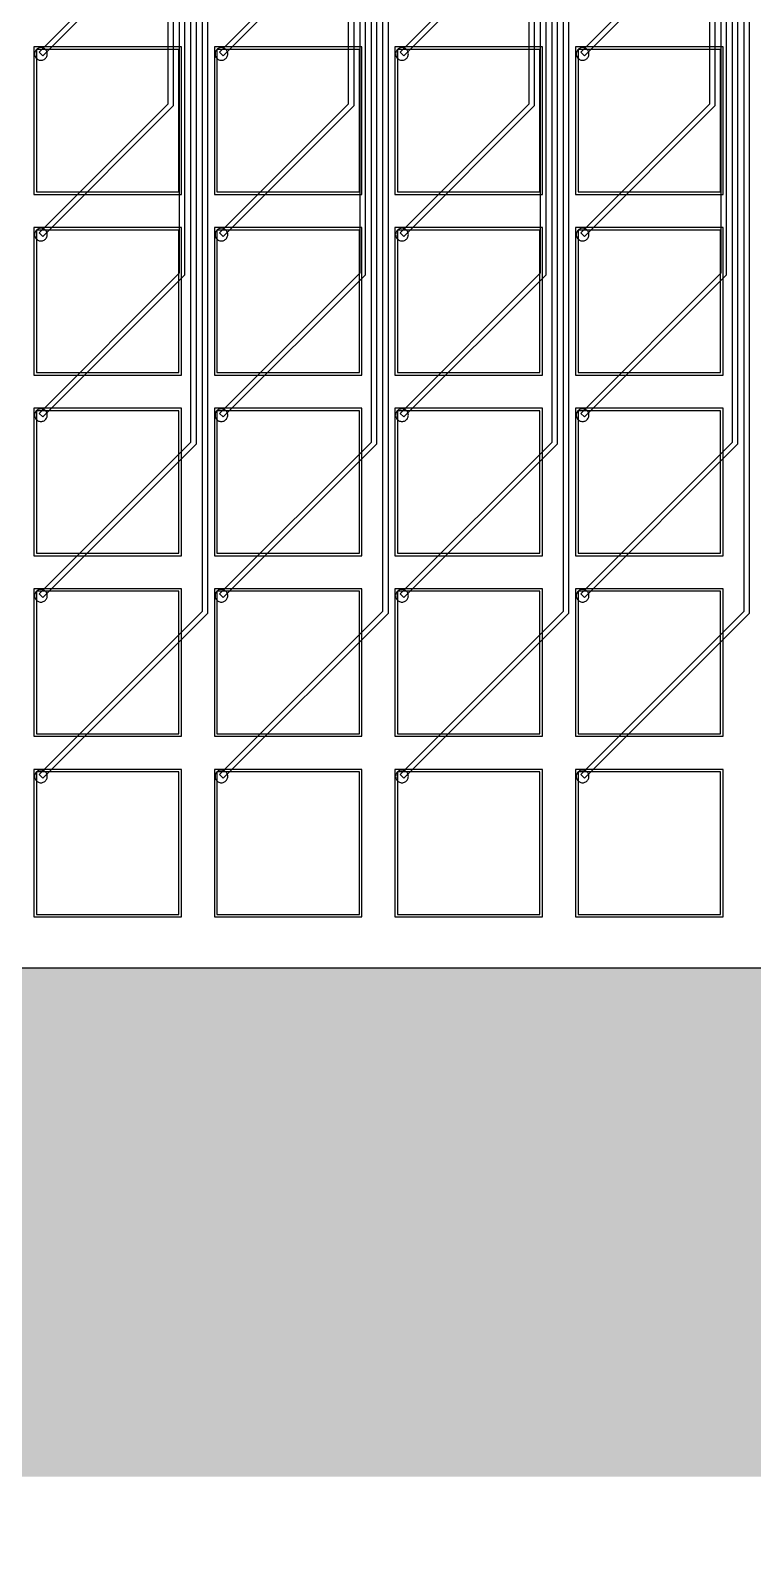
# Model space of a CAD drawing. Header units: metres. Extents: x -515 to 4265, y 201 to 1873.
# Drawn here: x 3052 to 3336, y 201 to 798 of the extents above; entities that cross this region are included whole.
import ezdxf

# ---------------------------------------------------------------- set-up
doc = ezdxf.new("R2010")
doc.units = ezdxf.units.M
for name, color, linetype in [('Etching', 1, 'CONTINUOUS'), ('EtchingPad', 2, 'CONTINUOUS'), ('Metal1', 4, 'CONTINUOUS'), ('Metal2', 3, 'CONTINUOUS'), ('Polyimide', 7, 'CONTINUOUS'), ('Polyimide_Negative', 5, 'CONTINUOUS')]:
    doc.layers.add(name, color=color, linetype=linetype)

msp = doc.modelspace()

# ---------------------------------------------------------------- hatches: boundary and pattern name
at = {"layer": 'Polyimide_Negative'}
h = msp.add_hatch(color=5, dxfattribs=at)
h.paths.add_polyline_path([(-515.25, 1873), (4265.25, 1873), (4265.25, 230), (1697, 230), (1697, 301), (58.39, 301), (46.96, 288.79), (32.62, 275.37), (17.44, 262.91), (1.48, 251.47), (-15.2, 241.1), (-32.52, 231.84), (-50.4, 223.74), (-68.78, 216.82), (-87.58, 211.12), (-106.7, 206.66), (-126.08, 203.46), (-145.62, 201.54), (-165.25, 200.89), (-184.88, 201.54), (-204.42, 203.46), (-223.8, 206.66), (-242.92, 211.12), (-261.72, 216.82), (-280.1, 223.74), (-297.98, 231.84), (-315.3, 241.1), (-331.98, 251.47), (-347.94, 262.91), (-363.12, 275.37), (-377.46, 288.79), (-388.89, 301), (-515.25, 301), (-515.25, 1873)])
h.paths.add_polyline_path([(-265.25, 501), (-265.04, 494.46), (-264.39, 487.95), (-263.33, 481.49), (-261.84, 475.12), (-259.94, 468.86), (-257.64, 462.73), (-254.94, 456.77), (-251.85, 451), (-248.4, 445.44), (-244.59, 440.12), (-240.43, 435.07), (-235.96, 430.29), (-231.18, 425.82), (-226.13, 421.66), (-220.81, 417.85), (-215.25, 414.4), (-209.48, 411.31), (-203.52, 408.61), (-197.39, 406.31), (-191.13, 404.41), (-184.76, 402.92), (-178.3, 401.86), (-171.79, 401.21), (-165.25, 401), (-158.71, 401.21), (-152.2, 401.86), (-145.74, 402.92), (-139.37, 404.41), (-133.11, 406.31), (-126.98, 408.61), (-121.02, 411.31), (-115.25, 414.4), (-109.69, 417.85), (-104.37, 421.66), (-99.32, 425.82), (-94.54, 430.29), (-90.07, 435.07), (-85.91, 440.12), (-82.1, 445.44), (-78.65, 451), (-75.56, 456.77), (-72.86, 462.73), (-70.56, 468.86), (-68.66, 475.12), (-67.17, 481.49), (-66.11, 487.95), (-65.46, 494.46), (-65.25, 501), (1897, 501), (1897, 430), (3810.25, 430), (3810.47, 436.87), (3811.15, 443.71), (3812.27, 450.48), (3813.83, 457.18), (3815.82, 463.75), (3818.24, 470.18), (3821.08, 476.44), (3824.32, 482.5), (3827.95, 488.33), (3831.95, 493.92), (3836.31, 499.23), (3841, 504.25), (3846.02, 508.94), (3851.33, 513.3), (3856.92, 517.3), (3862.75, 520.93), (3868.81, 524.17), (3875.07, 527.01), (3881.5, 529.43), (3888.07, 531.42), (3894.77, 532.98), (3901.54, 534.1), (3908.38, 534.78), (3915.25, 535), (3922.12, 534.78), (3928.96, 534.1), (3935.73, 532.98), (3942.43, 531.42), (3949, 529.43), (3955.43, 527.01), (3961.69, 524.17), (3967.75, 520.93), (3973.58, 517.3), (3979.17, 513.3), (3984.48, 508.94), (3989.5, 504.25), (3994.19, 499.23), (3998.55, 493.92), (4002.55, 488.33), (4006.18, 482.5), (4009.42, 476.44), (4012.26, 470.18), (4014.68, 463.75), (4016.67, 457.18), (4018.23, 450.48), (4019.35, 443.71), (4020.03, 436.87), (4020.25, 430), (4065.25, 430), (4065.25, 1673), (-315.25, 1673), (-315.25, 501), (-265.25, 501)], flags=0)

# ---------------------------------------------------------------- linework, layer by layer
at = {"layer": 'Etching'}
for points in [[(3058.25, 789.25), (3058.23, 789.58), (3058.16, 789.9), (3058.06, 790.21), (3057.92, 790.5), (3057.73, 790.77), (3057.52, 791.02), (3057.27, 791.23), (3057, 791.42), (3056.71, 791.56), (3056.4, 791.66), (3056.08, 791.73), (3055.75, 791.75), (3055.42, 791.73), (3055.1, 791.66), (3054.79, 791.56), (3054.5, 791.42), (3054.23, 791.23), (3053.98, 791.02), (3053.77, 790.77), (3053.58, 790.5), (3053.44, 790.21), (3053.34, 789.9), (3053.27, 789.58), (3053.25, 789.25), (3053.27, 788.92), (3053.34, 788.6), (3053.44, 788.29), (3053.58, 788), (3053.77, 787.73), (3053.98, 787.48), (3054.23, 787.27), (3054.5, 787.08), (3054.79, 786.94), (3055.1, 786.84), (3055.42, 786.77), (3055.75, 786.75), (3056.08, 786.77), (3056.4, 786.84), (3056.71, 786.94), (3057, 787.08), (3057.27, 787.27), (3057.52, 787.48), (3057.73, 787.73), (3057.92, 788), (3058.06, 788.29), (3058.16, 788.6), (3058.23, 788.92), (3058.25, 789.25)], [(3129.25, 789.25), (3129.23, 789.58), (3129.16, 789.9), (3129.06, 790.21), (3128.92, 790.5), (3128.73, 790.77), (3128.52, 791.02), (3128.27, 791.23), (3128, 791.42), (3127.71, 791.56), (3127.4, 791.66), (3127.08, 791.73), (3126.75, 791.75), (3126.42, 791.73), (3126.1, 791.66), (3125.79, 791.56), (3125.5, 791.42), (3125.23, 791.23), (3124.98, 791.02), (3124.77, 790.77), (3124.58, 790.5), (3124.44, 790.21), (3124.34, 789.9), (3124.27, 789.58), (3124.25, 789.25), (3124.27, 788.92), (3124.34, 788.6), (3124.44, 788.29), (3124.58, 788), (3124.77, 787.73), (3124.98, 787.48), (3125.23, 787.27), (3125.5, 787.08), (3125.79, 786.94), (3126.1, 786.84), (3126.42, 786.77), (3126.75, 786.75), (3127.08, 786.77), (3127.4, 786.84), (3127.71, 786.94), (3128, 787.08), (3128.27, 787.27), (3128.52, 787.48), (3128.73, 787.73), (3128.92, 788), (3129.06, 788.29), (3129.16, 788.6), (3129.23, 788.92), (3129.25, 789.25)], [(3200.25, 789.25), (3200.23, 789.58), (3200.16, 789.9), (3200.06, 790.21), (3199.92, 790.5), (3199.73, 790.77), (3199.52, 791.02), (3199.27, 791.23), (3199, 791.42), (3198.71, 791.56), (3198.4, 791.66), (3198.08, 791.73), (3197.75, 791.75), (3197.42, 791.73), (3197.1, 791.66), (3196.79, 791.56), (3196.5, 791.42), (3196.23, 791.23), (3195.98, 791.02), (3195.77, 790.77), (3195.58, 790.5), (3195.44, 790.21), (3195.34, 789.9), (3195.27, 789.58), (3195.25, 789.25), (3195.27, 788.92), (3195.34, 788.6), (3195.44, 788.29), (3195.58, 788), (3195.77, 787.73), (3195.98, 787.48), (3196.23, 787.27), (3196.5, 787.08), (3196.79, 786.94), (3197.1, 786.84), (3197.42, 786.77), (3197.75, 786.75), (3198.08, 786.77), (3198.4, 786.84), (3198.71, 786.94), (3199, 787.08), (3199.27, 787.27), (3199.52, 787.48), (3199.73, 787.73), (3199.92, 788), (3200.06, 788.29), (3200.16, 788.6), (3200.23, 788.92), (3200.25, 789.25)], [(3271.25, 789.25), (3271.23, 789.58), (3271.16, 789.9), (3271.06, 790.21), (3270.92, 790.5), (3270.73, 790.77), (3270.52, 791.02), (3270.27, 791.23), (3270, 791.42), (3269.71, 791.56), (3269.4, 791.66), (3269.08, 791.73), (3268.75, 791.75), (3268.42, 791.73), (3268.1, 791.66), (3267.79, 791.56), (3267.5, 791.42), (3267.23, 791.23), (3266.98, 791.02), (3266.77, 790.77), (3266.58, 790.5), (3266.44, 790.21), (3266.34, 789.9), (3266.27, 789.58), (3266.25, 789.25), (3266.27, 788.92), (3266.34, 788.6), (3266.44, 788.29), (3266.58, 788), (3266.77, 787.73), (3266.98, 787.48), (3267.23, 787.27), (3267.5, 787.08), (3267.79, 786.94), (3268.1, 786.84), (3268.42, 786.77), (3268.75, 786.75), (3269.08, 786.77), (3269.4, 786.84), (3269.71, 786.94), (3270, 787.08), (3270.27, 787.27), (3270.52, 787.48), (3270.73, 787.73), (3270.92, 788), (3271.06, 788.29), (3271.16, 788.6), (3271.23, 788.92), (3271.25, 789.25)], [(3058.25, 718.25), (3058.23, 718.58), (3058.16, 718.9), (3058.06, 719.21), (3057.92, 719.5), (3057.73, 719.77), (3057.52, 720.02), (3057.27, 720.23), (3057, 720.42), (3056.71, 720.56), (3056.4, 720.66), (3056.08, 720.73), (3055.75, 720.75), (3055.42, 720.73), (3055.1, 720.66), (3054.79, 720.56), (3054.5, 720.42), (3054.23, 720.23), (3053.98, 720.02), (3053.77, 719.77), (3053.58, 719.5), (3053.44, 719.21), (3053.34, 718.9), (3053.27, 718.58), (3053.25, 718.25), (3053.27, 717.92), (3053.34, 717.6), (3053.44, 717.29), (3053.58, 717), (3053.77, 716.73), (3053.98, 716.48), (3054.23, 716.27), (3054.5, 716.08), (3054.79, 715.94), (3055.1, 715.84), (3055.42, 715.77), (3055.75, 715.75), (3056.08, 715.77), (3056.4, 715.84), (3056.71, 715.94), (3057, 716.08), (3057.27, 716.27), (3057.52, 716.48), (3057.73, 716.73), (3057.92, 717), (3058.06, 717.29), (3058.16, 717.6), (3058.23, 717.92), (3058.25, 718.25)], [(3129.25, 718.25), (3129.23, 718.58), (3129.16, 718.9), (3129.06, 719.21), (3128.92, 719.5), (3128.73, 719.77), (3128.52, 720.02), (3128.27, 720.23), (3128, 720.42), (3127.71, 720.56), (3127.4, 720.66), (3127.08, 720.73), (3126.75, 720.75), (3126.42, 720.73), (3126.1, 720.66), (3125.79, 720.56), (3125.5, 720.42), (3125.23, 720.23), (3124.98, 720.02), (3124.77, 719.77), (3124.58, 719.5), (3124.44, 719.21), (3124.34, 718.9), (3124.27, 718.58), (3124.25, 718.25), (3124.27, 717.92), (3124.34, 717.6), (3124.44, 717.29), (3124.58, 717), (3124.77, 716.73), (3124.98, 716.48), (3125.23, 716.27), (3125.5, 716.08), (3125.79, 715.94), (3126.1, 715.84), (3126.42, 715.77), (3126.75, 715.75), (3127.08, 715.77), (3127.4, 715.84), (3127.71, 715.94), (3128, 716.08), (3128.27, 716.27), (3128.52, 716.48), (3128.73, 716.73), (3128.92, 717), (3129.06, 717.29), (3129.16, 717.6), (3129.23, 717.92), (3129.25, 718.25)], [(3200.25, 718.25), (3200.23, 718.58), (3200.16, 718.9), (3200.06, 719.21), (3199.92, 719.5), (3199.73, 719.77), (3199.52, 720.02), (3199.27, 720.23), (3199, 720.42), (3198.71, 720.56), (3198.4, 720.66), (3198.08, 720.73), (3197.75, 720.75), (3197.42, 720.73), (3197.1, 720.66), (3196.79, 720.56), (3196.5, 720.42), (3196.23, 720.23), (3195.98, 720.02), (3195.77, 719.77), (3195.58, 719.5), (3195.44, 719.21), (3195.34, 718.9), (3195.27, 718.58), (3195.25, 718.25), (3195.27, 717.92), (3195.34, 717.6), (3195.44, 717.29), (3195.58, 717), (3195.77, 716.73), (3195.98, 716.48), (3196.23, 716.27), (3196.5, 716.08), (3196.79, 715.94), (3197.1, 715.84), (3197.42, 715.77), (3197.75, 715.75), (3198.08, 715.77), (3198.4, 715.84), (3198.71, 715.94), (3199, 716.08), (3199.27, 716.27), (3199.52, 716.48), (3199.73, 716.73), (3199.92, 717), (3200.06, 717.29), (3200.16, 717.6), (3200.23, 717.92), (3200.25, 718.25)], [(3271.25, 718.25), (3271.23, 718.58), (3271.16, 718.9), (3271.06, 719.21), (3270.92, 719.5), (3270.73, 719.77), (3270.52, 720.02), (3270.27, 720.23), (3270, 720.42), (3269.71, 720.56), (3269.4, 720.66), (3269.08, 720.73), (3268.75, 720.75), (3268.42, 720.73), (3268.1, 720.66), (3267.79, 720.56), (3267.5, 720.42), (3267.23, 720.23), (3266.98, 720.02), (3266.77, 719.77), (3266.58, 719.5), (3266.44, 719.21), (3266.34, 718.9), (3266.27, 718.58), (3266.25, 718.25), (3266.27, 717.92), (3266.34, 717.6), (3266.44, 717.29), (3266.58, 717), (3266.77, 716.73), (3266.98, 716.48), (3267.23, 716.27), (3267.5, 716.08), (3267.79, 715.94), (3268.1, 715.84), (3268.42, 715.77), (3268.75, 715.75), (3269.08, 715.77), (3269.4, 715.84), (3269.71, 715.94), (3270, 716.08), (3270.27, 716.27), (3270.52, 716.48), (3270.73, 716.73), (3270.92, 717), (3271.06, 717.29), (3271.16, 717.6), (3271.23, 717.92), (3271.25, 718.25)], [(3058.25, 647.25), (3058.23, 647.58), (3058.16, 647.9), (3058.06, 648.21), (3057.92, 648.5), (3057.73, 648.77), (3057.52, 649.02), (3057.27, 649.23), (3057, 649.42), (3056.71, 649.56), (3056.4, 649.66), (3056.08, 649.73), (3055.75, 649.75), (3055.42, 649.73), (3055.1, 649.66), (3054.79, 649.56), (3054.5, 649.42), (3054.23, 649.23), (3053.98, 649.02), (3053.77, 648.77), (3053.58, 648.5), (3053.44, 648.21), (3053.34, 647.9), (3053.27, 647.58), (3053.25, 647.25), (3053.27, 646.92), (3053.34, 646.6), (3053.44, 646.29), (3053.58, 646), (3053.77, 645.73), (3053.98, 645.48), (3054.23, 645.27), (3054.5, 645.08), (3054.79, 644.94), (3055.1, 644.84), (3055.42, 644.77), (3055.75, 644.75), (3056.08, 644.77), (3056.4, 644.84), (3056.71, 644.94), (3057, 645.08), (3057.27, 645.27), (3057.52, 645.48), (3057.73, 645.73), (3057.92, 646), (3058.06, 646.29), (3058.16, 646.6), (3058.23, 646.92), (3058.25, 647.25)], [(3129.25, 647.25), (3129.23, 647.58), (3129.16, 647.9), (3129.06, 648.21), (3128.92, 648.5), (3128.73, 648.77), (3128.52, 649.02), (3128.27, 649.23), (3128, 649.42), (3127.71, 649.56), (3127.4, 649.66), (3127.08, 649.73), (3126.75, 649.75), (3126.42, 649.73), (3126.1, 649.66), (3125.79, 649.56), (3125.5, 649.42), (3125.23, 649.23), (3124.98, 649.02), (3124.77, 648.77), (3124.58, 648.5), (3124.44, 648.21), (3124.34, 647.9), (3124.27, 647.58), (3124.25, 647.25), (3124.27, 646.92), (3124.34, 646.6), (3124.44, 646.29), (3124.58, 646), (3124.77, 645.73), (3124.98, 645.48), (3125.23, 645.27), (3125.5, 645.08), (3125.79, 644.94), (3126.1, 644.84), (3126.42, 644.77), (3126.75, 644.75), (3127.08, 644.77), (3127.4, 644.84), (3127.71, 644.94), (3128, 645.08), (3128.27, 645.27), (3128.52, 645.48), (3128.73, 645.73), (3128.92, 646), (3129.06, 646.29), (3129.16, 646.6), (3129.23, 646.92), (3129.25, 647.25)], [(3200.25, 647.25), (3200.23, 647.58), (3200.16, 647.9), (3200.06, 648.21), (3199.92, 648.5), (3199.73, 648.77), (3199.52, 649.02), (3199.27, 649.23), (3199, 649.42), (3198.71, 649.56), (3198.4, 649.66), (3198.08, 649.73), (3197.75, 649.75), (3197.42, 649.73), (3197.1, 649.66), (3196.79, 649.56), (3196.5, 649.42), (3196.23, 649.23), (3195.98, 649.02), (3195.77, 648.77), (3195.58, 648.5), (3195.44, 648.21), (3195.34, 647.9), (3195.27, 647.58), (3195.25, 647.25), (3195.27, 646.92), (3195.34, 646.6), (3195.44, 646.29), (3195.58, 646), (3195.77, 645.73), (3195.98, 645.48), (3196.23, 645.27), (3196.5, 645.08), (3196.79, 644.94), (3197.1, 644.84), (3197.42, 644.77), (3197.75, 644.75), (3198.08, 644.77), (3198.4, 644.84), (3198.71, 644.94), (3199, 645.08), (3199.27, 645.27), (3199.52, 645.48), (3199.73, 645.73), (3199.92, 646), (3200.06, 646.29), (3200.16, 646.6), (3200.23, 646.92), (3200.25, 647.25)], [(3271.25, 647.25), (3271.23, 647.58), (3271.16, 647.9), (3271.06, 648.21), (3270.92, 648.5), (3270.73, 648.77), (3270.52, 649.02), (3270.27, 649.23), (3270, 649.42), (3269.71, 649.56), (3269.4, 649.66), (3269.08, 649.73), (3268.75, 649.75), (3268.42, 649.73), (3268.1, 649.66), (3267.79, 649.56), (3267.5, 649.42), (3267.23, 649.23), (3266.98, 649.02), (3266.77, 648.77), (3266.58, 648.5), (3266.44, 648.21), (3266.34, 647.9), (3266.27, 647.58), (3266.25, 647.25), (3266.27, 646.92), (3266.34, 646.6), (3266.44, 646.29), (3266.58, 646), (3266.77, 645.73), (3266.98, 645.48), (3267.23, 645.27), (3267.5, 645.08), (3267.79, 644.94), (3268.1, 644.84), (3268.42, 644.77), (3268.75, 644.75), (3269.08, 644.77), (3269.4, 644.84), (3269.71, 644.94), (3270, 645.08), (3270.27, 645.27), (3270.52, 645.48), (3270.73, 645.73), (3270.92, 646), (3271.06, 646.29), (3271.16, 646.6), (3271.23, 646.92), (3271.25, 647.25)], [(3058.25, 576.25), (3058.23, 576.58), (3058.16, 576.9), (3058.06, 577.21), (3057.92, 577.5), (3057.73, 577.77), (3057.52, 578.02), (3057.27, 578.23), (3057, 578.42), (3056.71, 578.56), (3056.4, 578.66), (3056.08, 578.73), (3055.75, 578.75), (3055.42, 578.73), (3055.1, 578.66), (3054.79, 578.56), (3054.5, 578.42), (3054.23, 578.23), (3053.98, 578.02), (3053.77, 577.77), (3053.58, 577.5), (3053.44, 577.21), (3053.34, 576.9), (3053.27, 576.58), (3053.25, 576.25), (3053.27, 575.92), (3053.34, 575.6), (3053.44, 575.29), (3053.58, 575), (3053.77, 574.73), (3053.98, 574.48), (3054.23, 574.27), (3054.5, 574.08), (3054.79, 573.94), (3055.1, 573.84), (3055.42, 573.77), (3055.75, 573.75), (3056.08, 573.77), (3056.4, 573.84), (3056.71, 573.94), (3057, 574.08), (3057.27, 574.27), (3057.52, 574.48), (3057.73, 574.73), (3057.92, 575), (3058.06, 575.29), (3058.16, 575.6), (3058.23, 575.92), (3058.25, 576.25)], [(3129.25, 576.25), (3129.23, 576.58), (3129.16, 576.9), (3129.06, 577.21), (3128.92, 577.5), (3128.73, 577.77), (3128.52, 578.02), (3128.27, 578.23), (3128, 578.42), (3127.71, 578.56), (3127.4, 578.66), (3127.08, 578.73), (3126.75, 578.75), (3126.42, 578.73), (3126.1, 578.66), (3125.79, 578.56), (3125.5, 578.42), (3125.23, 578.23), (3124.98, 578.02), (3124.77, 577.77), (3124.58, 577.5), (3124.44, 577.21), (3124.34, 576.9), (3124.27, 576.58), (3124.25, 576.25), (3124.27, 575.92), (3124.34, 575.6), (3124.44, 575.29), (3124.58, 575), (3124.77, 574.73), (3124.98, 574.48), (3125.23, 574.27), (3125.5, 574.08), (3125.79, 573.94), (3126.1, 573.84), (3126.42, 573.77), (3126.75, 573.75), (3127.08, 573.77), (3127.4, 573.84), (3127.71, 573.94), (3128, 574.08), (3128.27, 574.27), (3128.52, 574.48), (3128.73, 574.73), (3128.92, 575), (3129.06, 575.29), (3129.16, 575.6), (3129.23, 575.92), (3129.25, 576.25)], [(3200.25, 576.25), (3200.23, 576.58), (3200.16, 576.9), (3200.06, 577.21), (3199.92, 577.5), (3199.73, 577.77), (3199.52, 578.02), (3199.27, 578.23), (3199, 578.42), (3198.71, 578.56), (3198.4, 578.66), (3198.08, 578.73), (3197.75, 578.75), (3197.42, 578.73), (3197.1, 578.66), (3196.79, 578.56), (3196.5, 578.42), (3196.23, 578.23), (3195.98, 578.02), (3195.77, 577.77), (3195.58, 577.5), (3195.44, 577.21), (3195.34, 576.9), (3195.27, 576.58), (3195.25, 576.25), (3195.27, 575.92), (3195.34, 575.6), (3195.44, 575.29), (3195.58, 575), (3195.77, 574.73), (3195.98, 574.48), (3196.23, 574.27), (3196.5, 574.08), (3196.79, 573.94), (3197.1, 573.84), (3197.42, 573.77), (3197.75, 573.75), (3198.08, 573.77), (3198.4, 573.84), (3198.71, 573.94), (3199, 574.08), (3199.27, 574.27), (3199.52, 574.48), (3199.73, 574.73), (3199.92, 575), (3200.06, 575.29), (3200.16, 575.6), (3200.23, 575.92), (3200.25, 576.25)], [(3271.25, 576.25), (3271.23, 576.58), (3271.16, 576.9), (3271.06, 577.21), (3270.92, 577.5), (3270.73, 577.77), (3270.52, 578.02), (3270.27, 578.23), (3270, 578.42), (3269.71, 578.56), (3269.4, 578.66), (3269.08, 578.73), (3268.75, 578.75), (3268.42, 578.73), (3268.1, 578.66), (3267.79, 578.56), (3267.5, 578.42), (3267.23, 578.23), (3266.98, 578.02), (3266.77, 577.77), (3266.58, 577.5), (3266.44, 577.21), (3266.34, 576.9), (3266.27, 576.58), (3266.25, 576.25), (3266.27, 575.92), (3266.34, 575.6), (3266.44, 575.29), (3266.58, 575), (3266.77, 574.73), (3266.98, 574.48), (3267.23, 574.27), (3267.5, 574.08), (3267.79, 573.94), (3268.1, 573.84), (3268.42, 573.77), (3268.75, 573.75), (3269.08, 573.77), (3269.4, 573.84), (3269.71, 573.94), (3270, 574.08), (3270.27, 574.27), (3270.52, 574.48), (3270.73, 574.73), (3270.92, 575), (3271.06, 575.29), (3271.16, 575.6), (3271.23, 575.92), (3271.25, 576.25)], [(3058.25, 505.25), (3058.23, 505.58), (3058.16, 505.9), (3058.06, 506.21), (3057.92, 506.5), (3057.73, 506.77), (3057.52, 507.02), (3057.27, 507.23), (3057, 507.42), (3056.71, 507.56), (3056.4, 507.66), (3056.08, 507.73), (3055.75, 507.75), (3055.42, 507.73), (3055.1, 507.66), (3054.79, 507.56), (3054.5, 507.42), (3054.23, 507.23), (3053.98, 507.02), (3053.77, 506.77), (3053.58, 506.5), (3053.44, 506.21), (3053.34, 505.9), (3053.27, 505.58), (3053.25, 505.25), (3053.27, 504.92), (3053.34, 504.6), (3053.44, 504.29), (3053.58, 504), (3053.77, 503.73), (3053.98, 503.48), (3054.23, 503.27), (3054.5, 503.08), (3054.79, 502.94), (3055.1, 502.84), (3055.42, 502.77), (3055.75, 502.75), (3056.08, 502.77), (3056.4, 502.84), (3056.71, 502.94), (3057, 503.08), (3057.27, 503.27), (3057.52, 503.48), (3057.73, 503.73), (3057.92, 504), (3058.06, 504.29), (3058.16, 504.6), (3058.23, 504.92), (3058.25, 505.25)], [(3129.25, 505.25), (3129.23, 505.58), (3129.16, 505.9), (3129.06, 506.21), (3128.92, 506.5), (3128.73, 506.77), (3128.52, 507.02), (3128.27, 507.23), (3128, 507.42), (3127.71, 507.56), (3127.4, 507.66), (3127.08, 507.73), (3126.75, 507.75), (3126.42, 507.73), (3126.1, 507.66), (3125.79, 507.56), (3125.5, 507.42), (3125.23, 507.23), (3124.98, 507.02), (3124.77, 506.77), (3124.58, 506.5), (3124.44, 506.21), (3124.34, 505.9), (3124.27, 505.58), (3124.25, 505.25), (3124.27, 504.92), (3124.34, 504.6), (3124.44, 504.29), (3124.58, 504), (3124.77, 503.73), (3124.98, 503.48), (3125.23, 503.27), (3125.5, 503.08), (3125.79, 502.94), (3126.1, 502.84), (3126.42, 502.77), (3126.75, 502.75), (3127.08, 502.77), (3127.4, 502.84), (3127.71, 502.94), (3128, 503.08), (3128.27, 503.27), (3128.52, 503.48), (3128.73, 503.73), (3128.92, 504), (3129.06, 504.29), (3129.16, 504.6), (3129.23, 504.92), (3129.25, 505.25)], [(3200.25, 505.25), (3200.23, 505.58), (3200.16, 505.9), (3200.06, 506.21), (3199.92, 506.5), (3199.73, 506.77), (3199.52, 507.02), (3199.27, 507.23), (3199, 507.42), (3198.71, 507.56), (3198.4, 507.66), (3198.08, 507.73), (3197.75, 507.75), (3197.42, 507.73), (3197.1, 507.66), (3196.79, 507.56), (3196.5, 507.42), (3196.23, 507.23), (3195.98, 507.02), (3195.77, 506.77), (3195.58, 506.5), (3195.44, 506.21), (3195.34, 505.9), (3195.27, 505.58), (3195.25, 505.25), (3195.27, 504.92), (3195.34, 504.6), (3195.44, 504.29), (3195.58, 504), (3195.77, 503.73), (3195.98, 503.48), (3196.23, 503.27), (3196.5, 503.08), (3196.79, 502.94), (3197.1, 502.84), (3197.42, 502.77), (3197.75, 502.75), (3198.08, 502.77), (3198.4, 502.84), (3198.71, 502.94), (3199, 503.08), (3199.27, 503.27), (3199.52, 503.48), (3199.73, 503.73), (3199.92, 504), (3200.06, 504.29), (3200.16, 504.6), (3200.23, 504.92), (3200.25, 505.25)], [(3271.25, 505.25), (3271.23, 505.58), (3271.16, 505.9), (3271.06, 506.21), (3270.92, 506.5), (3270.73, 506.77), (3270.52, 507.02), (3270.27, 507.23), (3270, 507.42), (3269.71, 507.56), (3269.4, 507.66), (3269.08, 507.73), (3268.75, 507.75), (3268.42, 507.73), (3268.1, 507.66), (3267.79, 507.56), (3267.5, 507.42), (3267.23, 507.23), (3266.98, 507.02), (3266.77, 506.77), (3266.58, 506.5), (3266.44, 506.21), (3266.34, 505.9), (3266.27, 505.58), (3266.25, 505.25), (3266.27, 504.92), (3266.34, 504.6), (3266.44, 504.29), (3266.58, 504), (3266.77, 503.73), (3266.98, 503.48), (3267.23, 503.27), (3267.5, 503.08), (3267.79, 502.94), (3268.1, 502.84), (3268.42, 502.77), (3268.75, 502.75), (3269.08, 502.77), (3269.4, 502.84), (3269.71, 502.94), (3270, 503.08), (3270.27, 503.27), (3270.52, 503.48), (3270.73, 503.73), (3270.92, 504), (3271.06, 504.29), (3271.16, 504.6), (3271.23, 504.92), (3271.25, 505.25)]]:
    msp.add_lwpolyline(points, close=True, dxfattribs=at)
at = {"layer": 'EtchingPad'}
for points in [[(3054, 735), (3110, 735), (3110, 791), (3054, 791), (3054, 735)], [(3125, 735), (3181, 735), (3181, 791), (3125, 791), (3125, 735)], [(3196, 735), (3252, 735), (3252, 791), (3196, 791), (3196, 735)], [(3267, 735), (3323, 735), (3323, 791), (3267, 791), (3267, 735)], [(3054, 664), (3110, 664), (3110, 720), (3054, 720), (3054, 664)], [(3125, 664), (3181, 664), (3181, 720), (3125, 720), (3125, 664)], [(3196, 664), (3252, 664), (3252, 720), (3196, 720), (3196, 664)], [(3267, 664), (3323, 664), (3323, 720), (3267, 720), (3267, 664)], [(3054, 593), (3110, 593), (3110, 649), (3054, 649), (3054, 593)], [(3125, 593), (3181, 593), (3181, 649), (3125, 649), (3125, 593)], [(3196, 593), (3252, 593), (3252, 649), (3196, 649), (3196, 593)], [(3267, 593), (3323, 593), (3323, 649), (3267, 649), (3267, 593)], [(3054, 522), (3110, 522), (3110, 578), (3054, 578), (3054, 522)], [(3125, 522), (3181, 522), (3181, 578), (3125, 578), (3125, 522)], [(3196, 522), (3252, 522), (3252, 578), (3196, 578), (3196, 522)], [(3267, 522), (3323, 522), (3323, 578), (3267, 578), (3267, 522)], [(3054, 451), (3110, 451), (3110, 507), (3054, 507), (3054, 451)], [(3125, 451), (3181, 451), (3181, 507), (3125, 507), (3125, 451)], [(3196, 451), (3252, 451), (3252, 507), (3196, 507), (3196, 451)], [(3267, 451), (3323, 451), (3323, 507), (3267, 507), (3267, 451)]]:
    msp.add_lwpolyline(points, close=True, dxfattribs=at)
at = {"layer": 'Metal1'}
for points in [[(3121.25, 1573), (3121.25, 569.34), (3056.46, 504.54), (3055.04, 505.96), (3119.25, 570.16), (3119.25, 1573)], [(3116.75, 1573), (3116.75, 635.84), (3056.46, 575.54), (3055.04, 576.96), (3114.75, 636.66), (3114.75, 1573)], [(3112.25, 1573), (3112.25, 702.34), (3056.46, 646.54), (3055.04, 647.96), (3110.25, 703.16), (3110.25, 1573)], [(3107.75, 1573), (3107.75, 768.84), (3056.46, 717.54), (3055.04, 718.96), (3105.75, 769.66), (3105.75, 1573)], [(3103.25, 1573), (3103.25, 835.34), (3056.46, 788.54), (3055.04, 789.96), (3101.25, 836.16), (3101.25, 1573)], [(3192.25, 1573), (3192.25, 569.34), (3127.46, 504.54), (3126.04, 505.96), (3190.25, 570.16), (3190.25, 1573)], [(3187.75, 1573), (3187.75, 635.84), (3127.46, 575.54), (3126.04, 576.96), (3185.75, 636.66), (3185.75, 1573)], [(3183.25, 1573), (3183.25, 702.34), (3127.46, 646.54), (3126.04, 647.96), (3181.25, 703.16), (3181.25, 1573)], [(3178.75, 1573), (3178.75, 768.84), (3127.46, 717.54), (3126.04, 718.96), (3176.75, 769.66), (3176.75, 1573)], [(3174.25, 1573), (3174.25, 835.34), (3127.46, 788.54), (3126.04, 789.96), (3172.25, 836.16), (3172.25, 1573)], [(3263.25, 1573), (3263.25, 569.34), (3198.46, 504.54), (3197.04, 505.96), (3261.25, 570.16), (3261.25, 1573)], [(3258.75, 1573), (3258.75, 635.84), (3198.46, 575.54), (3197.04, 576.96), (3256.75, 636.66), (3256.75, 1573)], [(3254.25, 1573), (3254.25, 702.34), (3198.46, 646.54), (3197.04, 647.96), (3252.25, 703.16), (3252.25, 1573)], [(3249.75, 1573), (3249.75, 768.84), (3198.46, 717.54), (3197.04, 718.96), (3247.75, 769.66), (3247.75, 1573)], [(3245.25, 1573), (3245.25, 835.34), (3198.46, 788.54), (3197.04, 789.96), (3243.25, 836.16), (3243.25, 1573)], [(3334.25, 1573), (3334.25, 569.34), (3269.46, 504.54), (3268.04, 505.96), (3332.25, 570.16), (3332.25, 1573)], [(3329.75, 1573), (3329.75, 635.84), (3269.46, 575.54), (3268.04, 576.96), (3327.75, 636.66), (3327.75, 1573)], [(3325.25, 1573), (3325.25, 702.34), (3269.46, 646.54), (3268.04, 647.96), (3323.25, 703.16), (3323.25, 1573)], [(3320.75, 1573), (3320.75, 768.84), (3269.46, 717.54), (3268.04, 718.96), (3318.75, 769.66), (3318.75, 1573)], [(3316.25, 1573), (3316.25, 835.34), (3269.46, 788.54), (3268.04, 789.96), (3314.25, 836.16), (3314.25, 1573)]]:
    msp.add_lwpolyline(points, close=True, dxfattribs=at)
at = {"layer": 'Metal2'}
for points in [[(3053, 734), (3111, 734), (3111, 792), (3053, 792), (3053, 734)], [(3124, 734), (3182, 734), (3182, 792), (3124, 792), (3124, 734)], [(3195, 734), (3253, 734), (3253, 792), (3195, 792), (3195, 734)], [(3266, 734), (3324, 734), (3324, 792), (3266, 792), (3266, 734)], [(3053, 663), (3111, 663), (3111, 721), (3053, 721), (3053, 663)], [(3124, 663), (3182, 663), (3182, 721), (3124, 721), (3124, 663)], [(3195, 663), (3253, 663), (3253, 721), (3195, 721), (3195, 663)], [(3266, 663), (3324, 663), (3324, 721), (3266, 721), (3266, 663)], [(3053, 592), (3111, 592), (3111, 650), (3053, 650), (3053, 592)], [(3124, 592), (3182, 592), (3182, 650), (3124, 650), (3124, 592)], [(3195, 592), (3253, 592), (3253, 650), (3195, 650), (3195, 592)], [(3266, 592), (3324, 592), (3324, 650), (3266, 650), (3266, 592)], [(3053, 521), (3111, 521), (3111, 579), (3053, 579), (3053, 521)], [(3124, 521), (3182, 521), (3182, 579), (3124, 579), (3124, 521)], [(3195, 521), (3253, 521), (3253, 579), (3195, 579), (3195, 521)], [(3266, 521), (3324, 521), (3324, 579), (3266, 579), (3266, 521)], [(3053, 450), (3111, 450), (3111, 508), (3053, 508), (3053, 450)], [(3124, 450), (3182, 450), (3182, 508), (3124, 508), (3124, 450)], [(3195, 450), (3253, 450), (3253, 508), (3195, 508), (3195, 450)], [(3266, 450), (3324, 450), (3324, 508), (3266, 508), (3266, 450)]]:
    msp.add_lwpolyline(points, close=True, dxfattribs=at)
at = {"layer": 'Polyimide'}
msp.add_lwpolyline([(1897, 430), (3810.25, 430)], dxfattribs=at)

doc.saveas('drawing.dxf')
